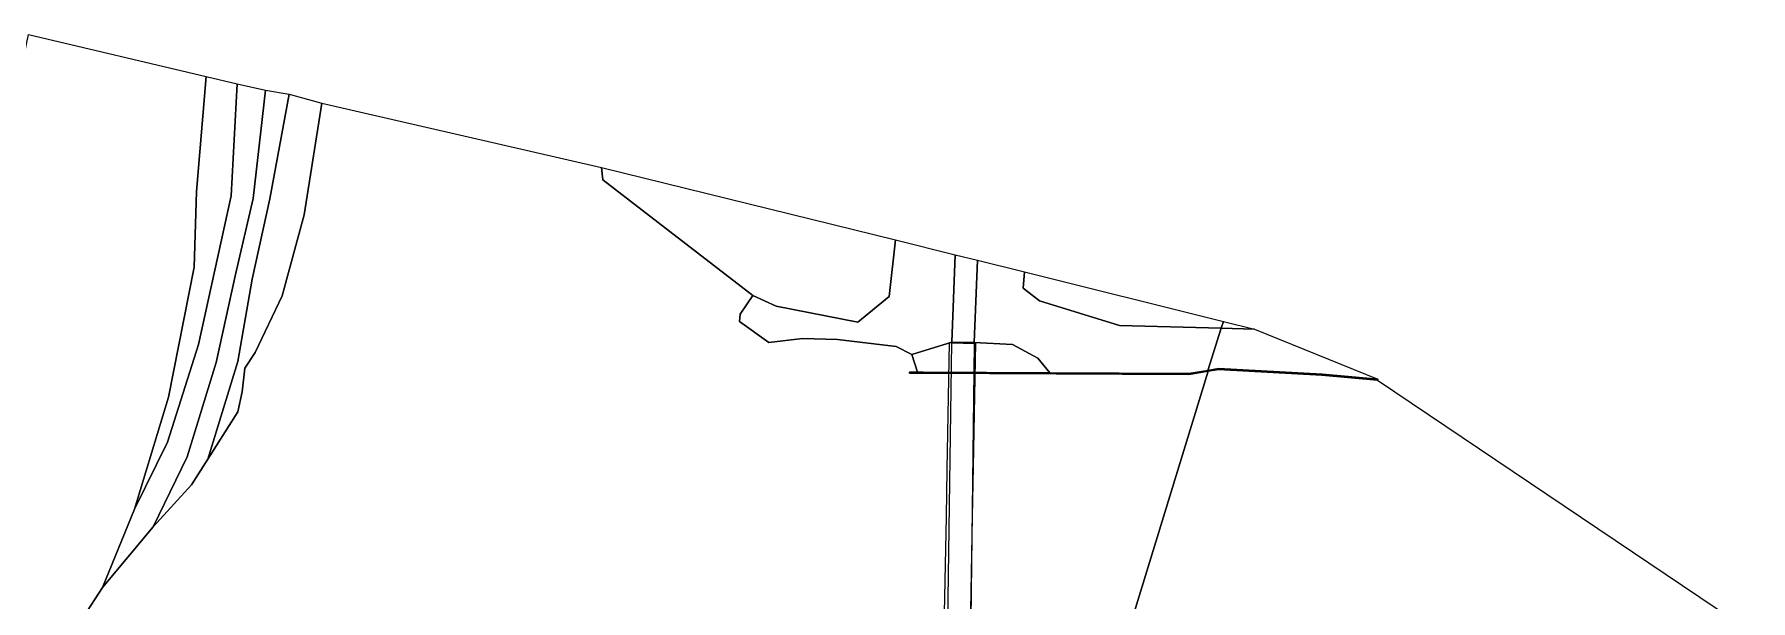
# Model space of a CAD drawing. Header units: metres. Extents: x 112942 to 118371, y 496117 to 499046.
# Drawn here: x 116957.3 to 117160.4, y 497268.7 to 497335.7 of the extents above; entities that cross this region are included whole.
import ezdxf

# ---------------------------------------------------------------- set-up
doc = ezdxf.new("R2010")
doc.units = ezdxf.units.M
doc.layers.add('B-WE-OG-TOPOKAART-G', color=253, linetype='Continuous', lineweight=18)

msp = doc.modelspace()

# ---------------------------------------------------------------- linework, layer by layer
at = {"layer": 'B-WE-OG-TOPOKAART-G'}
for points in [[(116936.882, 497230.357, -0.494), (116940.706, 497250.417, -0.703), (116941.763, 497260.715, -0.915), (116944.463, 497273.866, -0.982), (116947.518, 497286.805, -1.32), (116952.153, 497311.664, -1.157), (116955.803, 497331.83, -1.112), (116956.572, 497335.683, -1.112), (116977.608, 497330.679, -1.35), (116976.442, 497317.078, -1.293), (116976.189, 497308.151, -1.293), (116973.131, 497292.756, -1.287), (116969.136, 497279.525, -1.32), (116965.334, 497270.263, -1.235), (116960.856, 497263.339, -1.235), (116958.912, 497257.388, -1.235), (116956.22, 497251.846, -1.258), (116954.561, 497243.781, -1.258), (116952.74, 497233.748, -1.168), (116952.209, 497230.253, -1.168), (116944.094, 497232.802, -0.558), (116940.701, 497229.823, -0.485), (116936.882, 497230.357, -0.494)], [(116965.334, 497270.263, -1.235), (116969.136, 497279.525, -1.32), (116973.034, 497287.462, -0.347), (116976.699, 497299.008, -0.107), (116980.557, 497316.586, -0.29), (116981.256, 497329.842, -0.32), (116984.62, 497329.07, -0.117), (116983.175, 497316.277, -0.28), (116981.082, 497307.299, -0.323), (116978.785, 497296.861, -0.083), (116975.369, 497285.708, -0.473), (116971.341, 497277.429, -1.18), (116965.334, 497270.263, -1.235)], [(116969.136, 497279.525, -1.32), (116973.131, 497292.756, -1.287), (116976.189, 497308.151, -1.293), (116976.442, 497317.078, -1.293), (116977.608, 497330.679, -1.35), (116981.256, 497329.842, -0.32), (116980.557, 497316.586, -0.29), (116976.699, 497299.008, -0.107), (116973.034, 497287.462, -0.347), (116969.136, 497279.525, -1.32)], [(116987.436, 497328.605, -1.293), (116985.122, 497316.233, -1.279), (116983.048, 497306.737, -1.229), (116981.342, 497297.006, -1.11), (116977.781, 497285.427, -1.177), (116975.876, 497282.403, -1.177), (116971.341, 497277.429, -1.18), (116975.369, 497285.708, -0.473), (116978.785, 497296.861, -0.083), (116981.082, 497307.299, -0.323), (116983.175, 497316.277, -0.28), (116984.62, 497329.07, -0.117), (116987.436, 497328.605, -1.293)], [(116960.856, 497263.339, -1.235), (116965.334, 497270.263, -1.235), (116971.341, 497277.429, -1.18), (116975.876, 497282.403, -1.177), (116977.781, 497285.427, -1.177), (116981.365, 497291.035, -1.197), (116981.847, 497293.389, -1.197), (116982.166, 497296.192, -1.186), (116983.412, 497298.062, -1.253), (116986.592, 497304.753, -1.267), (116989.194, 497314.351, -1.322), (116991.307, 497327.535, -1.322), (117024.39, 497319.94, -1.221), (117024.552, 497318.491, -1.29), (117042.27, 497304.799, -1.29), (117040.783, 497302.599, -1.351), (117040.707, 497301.707, -1.351), (117044.194, 497299.243, -1.302), (117048.184, 497299.71, -1.273), (117052.307, 497299.589, -1.285), (117059.237, 497298.749, -1.139), (117061.084, 497297.827, -1.104), (117061.775, 497295.72, -1.16), (117061.277, 497295.723, -1.474), (117060.825, 497295.725, -1.474), (117060.825, 497295.625, -1.473), (117062.425, 497295.617, -1.473), (117093.869, 497295.455, -1.473), (117096.158, 497295.843, -1.473)], [(116991.307, 497327.535, -1.322), (116989.194, 497314.351, -1.322), (116986.592, 497304.753, -1.267), (116983.412, 497298.062, -1.253), (116982.166, 497296.192, -1.186), (116981.847, 497293.389, -1.197), (116981.365, 497291.035, -1.197), (116977.781, 497285.427, -1.177), (116981.342, 497297.006, -1.11), (116983.048, 497306.737, -1.229), (116985.122, 497316.233, -1.279), (116987.436, 497328.605, -1.293), (116991.307, 497327.535, -1.322)], [(117059.174, 497311.375, -1.1), (117058.425, 497304.682, -1.083), (117054.71, 497301.633, -1.083), (117045.035, 497303.537, -1.19), (117042.27, 497304.799, -1.29), (117024.552, 497318.491, -1.29), (117024.39, 497319.94, -1.221), (117059.174, 497311.375, -1.1)], [(117066.216, 497309.624, -0.78), (117065.841, 497299.283, -0.373), (117061.084, 497297.827, -1.104), (117059.237, 497298.749, -1.139), (117052.307, 497299.589, -1.285), (117048.184, 497299.71, -1.273), (117044.194, 497299.243, -1.302), (117040.707, 497301.707, -1.351), (117040.783, 497302.599, -1.351), (117042.27, 497304.799, -1.29), (117045.035, 497303.537, -1.19), (117054.71, 497301.633, -1.083), (117058.425, 497304.682, -1.083), (117059.174, 497311.375, -1.1), (117066.216, 497309.624, -0.78)], [(117068.891, 497308.959, -0.78), (117068.467, 497299.234, -0.373), (117065.841, 497299.283, -0.373), (117066.216, 497309.624, -0.78), (117068.891, 497308.959, -0.78)], [(117077.424, 497295.64, -1.218), (117076.01, 497297.382, -0.892), (117073.011, 497298.988, -0.878), (117068.467, 497299.234, -0.373), (117068.891, 497308.959, -0.78), (117074.448, 497307.578, -0.76), (117074.288, 497305.645, -0.75), (117076.21, 497304.165, -0.81), (117085.692, 497301.257, -0.863), (117097.716, 497300.922, -1.034), (117096.141, 497295.942, -1.283), (117093.861, 497295.555, -1.283), (117077.424, 497295.64, -1.218)], [(117097.716, 497300.922, -1.034), (117085.692, 497301.257, -0.863), (117076.21, 497304.165, -0.81), (117074.288, 497305.645, -0.75), (117074.448, 497307.578, -0.76), (117097.964, 497301.732, -1.045), (117097.716, 497300.922, -1.034)], [(117097.716, 497300.922, -1.034), (117101.664, 497300.812, -1.09), (117116.229, 497294.893, -1.213), (117109.644, 497295.486, -1.28), (117097.388, 497296.152, -1.283), (117096.141, 497295.942, -1.283), (117097.716, 497300.922, -1.034)], [(117101.664, 497300.812, -1.09), (117097.716, 497300.922, -1.034), (117097.964, 497301.732, -1.045), (117101.664, 497300.812, -1.09)], [(117061.775, 497295.72, -1.16), (117061.084, 497297.827, -1.104), (117065.841, 497299.283, -0.373), (117068.467, 497299.234, -0.373), (117073.011, 497298.988, -0.878), (117076.01, 497297.382, -0.892), (117077.424, 497295.64, -1.218), (117062.426, 497295.717, -1.16), (117061.775, 497295.72, -1.16)], [(117067.968, 497263.142, -0.293), (117065.319, 497263.4, -0.273), (117064.903, 497263.44, -0.27), (117065.19, 497278.659, 0.61), (117065.294, 497284.211, 0.61), (117065.577, 497299.238, -0.373), (117065.84, 497299.233, -0.373), (117068.648, 497299.181, -0.373), (117068.371, 497284.518, 0.843), (117068.26, 497278.602, 0.82), (117067.968, 497263.142, -0.293)], [(117065.324, 497263.45, -0.273), (117065.839, 497299.183, -0.373), (117068.465, 497299.134, -0.373), (117068.027, 497263.187, -0.293), (117065.324, 497263.45, -0.273)], [(117096.158, 497295.843, -1.473), (117093.869, 497295.455, -1.473), (117062.425, 497295.617, -1.473), (117060.825, 497295.625, -1.473), (117060.825, 497295.725, -1.474), (117061.277, 497295.723, -1.474), (117061.775, 497295.72, -1.16), (117062.426, 497295.717, -1.16), (117077.424, 497295.64, -1.218), (117093.861, 497295.555, -1.283), (117096.141, 497295.942, -1.283), (117096.158, 497295.843, -1.473)], [(117087.252, 497266.793, -1.473), (117096.158, 497295.843, -1.473), (117097.394, 497296.052, -1.473), (117109.637, 497295.386, -1.473), (117116.22, 497294.793, -1.473), (117160.363, 497265.067, -1.473)], [(117096.158, 497295.843, -1.473), (117087.252, 497266.793, -1.473)], [(117097.388, 497296.152, -1.283), (117109.644, 497295.486, -1.28), (117116.229, 497294.893, -1.213), (117116.22, 497294.793, -1.473), (117109.637, 497295.386, -1.473), (117097.394, 497296.052, -1.473), (117096.158, 497295.843, -1.473), (117096.141, 497295.942, -1.283), (117097.388, 497296.152, -1.283)]]:
    msp.add_polyline3d(points, dxfattribs=at)

doc.saveas('drawing.dxf')
